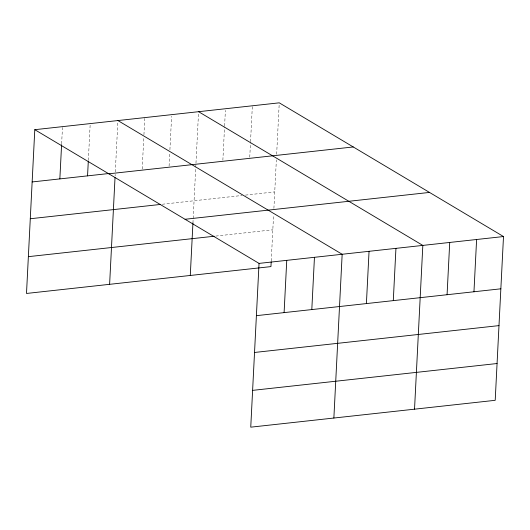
<?xml version="1.0" encoding="UTF-8"?>
<svg xmlns="http://www.w3.org/2000/svg" width="530" height="530" viewBox="0 0 530 530"><rect width="100%" height="100%" fill="white"/><g stroke="black" fill="none" stroke-linecap="round" stroke-linejoin="round"><path stroke-width="0.4" stroke-dasharray="2.65 1.99" d="M61.632 143.789L62.46 127.452M88.344 160.345L90.166 124.411M115.103 176.02L115.182 174.416M115.301 171.998L117.826 122.185M142.192 169.05L143.769 138.012M143.935 134.746L144.756 118.415M169.083 166.095L169.746 153.024M169.911 149.758L171.607 116.275M192.94 223.004L195.729 167.957M195.769 167.155L195.895 164.757M195.974 163.141L198.538 112.506M222.865 160.186L224.561 126.703M224.601 125.888L225.389 110.372M249.756 157.231L250.498 142.53M250.538 141.715L252.32 106.603M271.241 261.005L273.573 214.968M273.904 208.376L276.362 159.894M276.647 154.276L279.211 103.648M162.293 204.242L242.144 195.471M245.403 195.113L274.739 191.893M215.776 236.069L272.817 229.808"/><path stroke-width="0.79" d="M34.794 129.684L259.044 263.397L250.75 427.167L495.205 400.316L503.5 236.546L279.25 102.833L34.794 129.684L26.5 293.454L270.956 266.603L271.194 261.8M59.85 178.901L61.593 144.604M87.556 175.861L88.305 161.16M109.617 284.325L115.023 177.616M190.283 275.461L192.94 223.004M284.1 312.62L286.75 260.356M311.806 309.58L314.456 257.315M333.867 418.037L342.161 254.268L117.912 120.555M366.402 303.584L369.052 251.313M393.293 300.629L395.943 248.365M414.533 409.18L422.827 245.41L198.578 111.691M447.075 294.72L449.718 242.455M473.959 291.765L476.609 239.5M32.151 181.949L108.743 173.535M108.796 173.807L353.252 146.956M30.283 218.744L160.663 204.421M185.043 219.274L429.499 192.423M28.362 256.659L214.147 236.248M259.044 263.397L503.5 236.546M256.401 315.661L500.85 288.81M254.532 352.463L498.988 325.612M252.611 390.371L497.067 363.52"/></g></svg>
